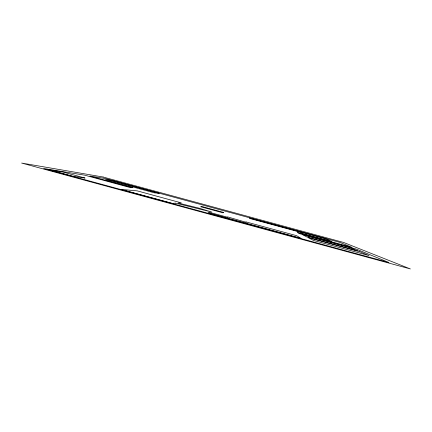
<?xml version="1.0" encoding="UTF-8"?>
<svg xmlns="http://www.w3.org/2000/svg" width="432" height="432" viewBox="0 0 432 432"><rect width="100%" height="100%" fill="white"/><g stroke="black" fill="none" stroke-linecap="round" stroke-linejoin="round"><path stroke-width="0.65" d="M227.848 216.977L227.696 217.285L209.282 212.269L208.192 212.776L301.039 238.318L296.579 235.672L245.948 221.886L246.132 222.302L227.848 216.977M223.495 212.393L223.052 212.836L200.713 206.755L201.922 206.518L223.495 212.393M175.667 203.164L172.303 203.353L121.138 189.416L137.263 190.879L181.267 202.856L178.211 203.024L199.26 208.219L211.577 211.988L175.667 203.164M158.992 193.255L154.543 192.877L105.424 179.507L112.541 180.614L158.992 193.255M132.543 187.634L128.898 187.207L84.677 175.171L43.637 168.491L389 262.543L356.152 249.064L299.619 233.674L297.454 232.524L352.053 247.385L339.687 242.309L105.322 178.529L89.813 176.008L132.543 187.634M84.92 178.011L72.851 176.272L49.621 169.943L63.401 172.152L84.92 178.011M103.113 177.023L21.6 163.053L410.4 268.947L343.726 242.498L103.113 177.023M325.026 238.55L249.534 218.009L249.912 218.516L299.29 231.957L302.238 233.458L331.798 241.504L325.026 238.55M349.958 247.568L302.395 234.619L306.904 236.99L357.718 250.825L349.958 247.568M359.888 251.732L308.162 237.654L313.524 240.467L369.112 255.604L359.888 251.732"/></g></svg>
